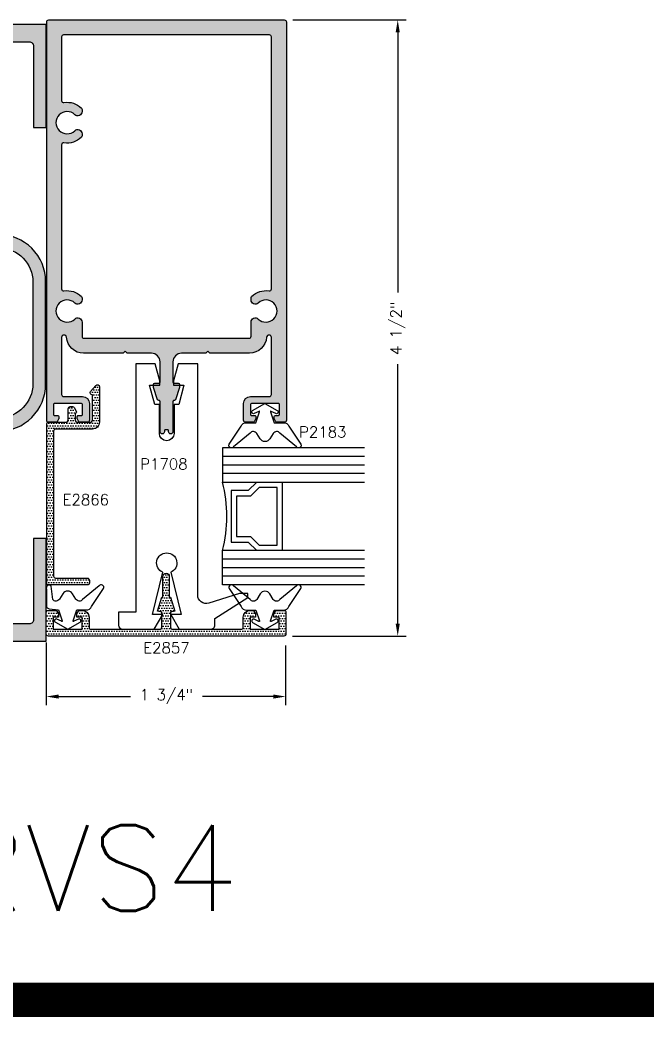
# Model space of a CAD drawing. Extents: x 0 to 139, y 0 to 39.
# Drawn here: x 63.36 to 67.94, y 26.83 to 34.11 of the extents above; entities that cross this region are included whole.
import ezdxf

# ---------------------------------------------------------------- set-up
doc = ezdxf.new("R2010")
doc.units = 0
doc.header["$MEASUREMENT"] = 0
doc.layers.get('DEFPOINTS').update_dxf_attribs({"linetype": 'CONTINUOUS'})
for name, color, linetype in [('R-ANNO-DIMS', 3, 'CONTINUOUS'), ('R-ANNO-TEXT', 6, 'CONTINUOUS'), ('R-DET1', 4, 'CONTINUOUS'), ('R-DET2', 2, 'CONTINUOUS'), ('R-DET3', 5, 'CONTINUOUS'), ('R-OTLN', 1, 'CONTINUOUS'), ('R-PAT1', 5, 'CONTINUOUS'), ('TITLE', 7, 'CONTINUOUS')]:
    doc.layers.add(name, color=color, linetype=linetype)
doc.styles.get("Standard").update_dxf_attribs({"font": 'simplex'})
doc.dimstyles.new('1X', dxfattribs={"dimtxt": 0.08, "dimasz": 0.09, "dimexe": 0.0625, "dimexo": 0.0625, "dimgap": 0.0625, "dimtad": 0, "dimdec": 5, "dimzin": 4, "dimtxsty": 'STANDARD', "dimcen": 0, "dimazin": 3, "dimtfac": 1, "dimtdec": 5, "dimtofl": 0, "dimtmove": 0, "dimatfit": 3, "dimtolj": 1, "dimtzin": 0})
pattern_1 = [(0, (58.35008474568318, 26.79976420346023), (0.009375, 0.01875), [0, -0.01875])]

# ---------------------------------------------------------------- blocks, each defined once
blk = doc.blocks.new('*D16')
at = {"layer": 'DEFPOINTS', "color": 0}
for p in [(63.55343602211575, 29.6287132215632), (65.30052692172936, 29.60744168874471), (65.30052692172936, 29.17276835683657)]:
    blk.add_point(p, dxfattribs=at)
at = {"layer": 'R-ANNO-DIMS', "color": 0}
for p, q in [((63.55343602211575, 29.5662132215632), (63.55343602211575, 29.11026835683657)), ((65.30052692172936, 29.54494168874471), (65.30052692172936, 29.11026835683657)), ((63.64343602211575, 29.17276835683657), (64.16800055821801, 29.17276835683657)), ((65.21052692172935, 29.17276835683657), (64.69300055821802, 29.17276835683657))]:
    blk.add_line(p, q, dxfattribs=at)
for points in [[(63.64343602211575, 29.18776835683657), (63.64343602211575, 29.15776835683657), (63.55343602211575, 29.17276835683657)], [(65.21052692172935, 29.18776835683657), (65.21052692172935, 29.15776835683657), (65.30052692172936, 29.17276835683657)]]:
    blk.add_solid(points, dxfattribs=at)
at = {"layer": 'R-ANNO-DIMS', "color": 0, "insert": (64.43050055821801, 29.17276835683657), "char_height": 0.08, "attachment_point": 5}
blk.add_mtext('\\A1;1 3/4"', dxfattribs=at)
blk = doc.blocks.new('*D15')
at = {"layer": 'DEFPOINTS', "color": 0}
for p in [(65.29128191630903, 34.11194483156805), (65.28843602211573, 29.6137132215635), (66.11933458303135, 29.6137132215635)]:
    blk.add_point(p, dxfattribs=at)
at = {"layer": 'R-ANNO-DIMS', "color": 0}
for p, q in [((65.35378191630903, 34.11194483156805), (66.18183458303136, 34.11194483156805)), ((66.11933458303136, 34.02194483156805), (66.11933458303136, 32.12316640901145)), ((66.11933458303135, 29.7037132215635), (66.11933458303135, 31.59816640901145)), ((65.35093602211573, 29.6137132215635), (66.18183458303135, 29.6137132215635))]:
    blk.add_line(p, q, dxfattribs=at)
for points in [[(66.10433458303136, 34.02194483156805), (66.13433458303136, 34.02194483156805), (66.11933458303136, 34.11194483156805)], [(66.10433458303135, 29.7037132215635), (66.13433458303135, 29.7037132215635), (66.11933458303135, 29.6137132215635)]]:
    blk.add_solid(points, dxfattribs=at)
at = {"layer": 'R-ANNO-DIMS', "color": 0, "insert": (66.11933458303135, 31.86066640901146), "char_height": 0.08, "attachment_point": 5, "rotation": 90}
blk.add_mtext('\\A1;4 1/2"', dxfattribs=at)

msp = doc.modelspace()

# ---------------------------------------------------------------- hatches: boundary and pattern name
at = {"layer": 'R-PAT1'}
h = msp.add_hatch(dxfattribs=at)
h.set_pattern_fill('DOTS', color=256, scale=0.3, style=0)
h.set_pattern_definition(pattern_1)
edge = h.paths.add_edge_path()
edge.add_arc((63.05653718490643, 32.29547692438658), 0.0308990028123432, -90.18758570756461, 0.18758570756460813, ccw=False)
edge.add_line((63.05643602211573, 32.26457808717727), (62.96243602211572, 32.26457808717727))
edge.add_line((62.96243602211574, 32.26457808717727), (62.96243602211574, 32.28107808717727))
edge.add_arc((62.91593602211573, 32.28107808717726), 0.04649999999999999, 1.094384406525081e-12, 179.9999999999989)
edge.add_line((62.86943602211574, 32.28107808717728), (62.86943602211574, 32.26457808717728))
edge.add_arc((62.96264461586574, 32.26478668092727), 0.09320882715819129, 180.1282233866516, 269.8717766133479)
edge.add_line((62.96243602211574, 32.17157808717727), (63.05543602211574, 32.17157808717727))
edge.add_arc((63.0554757904555, 32.29653831883751), 0.1249602379883277, 269.981765735228, 360.018234264772)
edge.add_line((63.18043602211574, 32.29657808717727), (63.18043602211574, 32.41769802898327))
edge.add_arc((63.21143602211573, 32.41769802898327), 0.03100000000000147, 88.4503097657223, 180.0000000000016, ccw=False)
edge.add_arc((63.20551555879528, 32.19885762385681), 0.2499204759766552, -0.018234264771592734, 88.45030976572087, ccw=False)
edge.add_line((63.45543602211573, 32.19877808717727), (63.45543602211573, 31.82757808717727))
edge.add_line((63.45543602211573, 31.82757808717727), (63.45543602211573, 31.45637808717727))
edge.add_arc((63.20551555879528, 31.45629855049773), 0.2499204759766545, -88.45030976572122, 0.01823426477119483, ccw=False)
edge.add_arc((63.21143602211573, 31.23745814537128), 0.03100000000000048, 180.0000000000016, 271.54969023427947, ccw=False)
edge.add_line((63.18043602211574, 31.23745814537126), (63.18043602211574, 31.35857808717726))
edge.add_arc((63.0554757904555, 31.35861785551704), 0.1249602379883277, 359.9817657352279, 450.0182342647721)
edge.add_line((63.05543602211574, 31.48357808717728), (62.96243602211574, 31.48357808717728))
edge.add_arc((62.96247329484301, 31.39054081444999), 0.09303728019340111, 90.02295391714429, 179.9770460828557)
edge.add_line((62.86943602211574, 31.39057808717727), (62.86943602211574, 31.37407808717727))
edge.add_arc((62.91593602211573, 31.37407808717727), 0.04649999999999999, 179.9999999999989, 360.0000000000011)
edge.add_line((62.96243602211574, 31.37407808717727), (62.96243602211574, 31.39057808717727))
edge.add_line((62.96243602211574, 31.39057808717727), (63.05643602211575, 31.39057808717727))
edge.add_arc((63.05653718490643, 31.35967924996797), 0.03089900281234232, -0.18758570756961035, 90.18758570756461, ccw=False)
edge.add_line((63.08743602211574, 31.35957808717727), (63.08743602211574, 31.23357808717727))
edge.add_arc((63.05653718490643, 31.23347692438657), 0.03089900281234232, -90.1875857075662, 0.18758570756961035, ccw=False)
edge.add_line((63.05643602211573, 31.20257808717727), (62.80343602211573, 31.20257808717727))
edge.add_line((62.80343602211575, 31.20257808717727), (62.80343602211575, 29.57757808717727))
edge.add_line((62.80343602211575, 29.57757808717727), (63.55343602211575, 29.57757808717727))
edge.add_line((63.55343602211575, 29.57757808717727), (63.55343602211575, 30.32757808717727))
edge.add_line((63.55343602211575, 30.32757808717727), (63.46043602211574, 30.32757808717727))
edge.add_line((63.46043602211574, 30.32757808717727), (63.46043602211574, 29.73357808717727))
edge.add_arc((63.42953718490644, 29.73347692438658), 0.0308990028123441, -90.18758570756961, 0.18758570756619974, ccw=False)
edge.add_line((63.42943602211574, 29.70257808717727), (62.95943602211574, 29.70257808717727))
edge.add_arc((62.95950555336574, 29.73364761842727), 0.03106960905272954, 180.1282233866494, 269.8717766133474, ccw=False)
edge.add_line((62.92843602211575, 29.73357808717728), (62.92843602211575, 31.07857808717728))
edge.add_arc((62.95950555336573, 31.07850855592727), 0.03106960905272865, 90.12822338665097, 179.8717766133506, ccw=False)
edge.add_line((62.95943602211574, 31.10957808717727), (63.20443602211574, 31.10957808717727))
edge.add_arc((63.20445402211574, 31.45356008717727), 0.3439820004709553, 269.9970018081464, 360.0029981918539)
edge.add_line((63.54843602211574, 31.45357808717728), (63.54843602211574, 31.82757808717728))
edge.add_line((63.54843602211574, 31.82757808717727), (63.54843602211574, 32.20157808717727))
edge.add_arc((63.20462459154071, 32.20176665660223), 0.3438114822871404, 359.9685751253408, 450.0314248746592)
edge.add_line((63.20443602211574, 32.54557808717728), (62.95943602211574, 32.54557808717728))
edge.add_arc((62.95950555336574, 32.57664761842727), 0.03106960905272954, 180.1282233866526, 269.8717766133474, ccw=False)
edge.add_line((62.92843602211575, 32.57657808717727), (62.92843602211575, 33.92157808717727))
edge.add_arc((62.95950555336573, 33.92150855592728), 0.03106960905272687, 90.12822338664768, 179.8717766133506, ccw=False)
edge.add_line((62.95943602211574, 33.95257808717727), (63.42943602211574, 33.95257808717727))
edge.add_arc((63.42953718490644, 33.92167924996797), 0.0308990028123441, -0.18758570756290283, 90.18758570756961, ccw=False)
edge.add_line((63.46043602211574, 33.92157808717727), (63.46043602211574, 33.32757808717727))
edge.add_line((63.46043602211574, 33.32757808717727), (63.55343602211575, 33.32757808717727))
edge.add_line((63.55343602211575, 33.32757808717727), (63.55343602211575, 34.07757808717727))
edge.add_line((63.55343602211575, 34.07757808717727), (62.80343602211575, 34.07757808717727))
edge.add_line((62.80343602211575, 34.07757808717727), (62.80343602211575, 32.45257808717727))
edge.add_line((62.80343602211575, 32.45257808717727), (63.05643602211575, 32.45257808717727))
edge.add_arc((63.05653718490643, 32.42167924996797), 0.03089900281234232, -0.18758570756631343, 90.18758570756631, ccw=False)
edge.add_line((63.08743602211574, 32.42157808717727), (63.08743602211574, 32.29557808717726))
h = msp.add_hatch(dxfattribs=at)
h.set_pattern_fill('DOTS', color=256, scale=0.3, style=0)
h.set_pattern_definition(pattern_1)
edge = h.paths.add_edge_path()
edge.add_line((64.52518242966484, 31.45144483156805), (64.52518242966484, 31.42844483156805))
edge.add_line((64.52518242966484, 31.42844483156806), (64.49599442522685, 31.33993926972385))
edge.add_arc((64.48839691511861, 31.34244483156806), 0.007999999999998297, 269.99999999998727, 341.74810416291007, ccw=False)
edge.add_line((64.4883969151186, 31.33444483156805), (64.48618242966482, 31.33444483156805))
edge.add_arc((64.48618242966484, 31.32644483156805), 0.008000000000001783, 90.00000000000635, 180.0000000000064)
edge.add_line((64.47818242966484, 31.32644483156805), (64.47818242966484, 31.10594483156805))
edge.add_arc((64.46213545996787, 31.10599180126502), 0.01604703843729322, 270.1677050413139, 359.8322949586861, ccw=False)
edge.add_arc((64.4622293993618, 31.10599180126502), 0.01604703843729055, 180.1677050413044, 269.8322949586797, ccw=False)
edge.add_line((64.44618242966483, 31.10594483156805), (64.44618242966483, 31.11294483156806))
edge.add_arc((64.43818242966483, 31.11294483156806), 0.008000000000000007, 6.361109362927028e-12, 90.00000000000635)
edge.add_line((64.43818242966483, 31.12094483156805), (64.42418242966484, 31.12094483156805))
edge.add_arc((64.42418242966484, 31.11294483156806), 0.008000000000000007, 89.99999999999363, 179.9999999999936)
edge.add_line((64.41618242966483, 31.11294483156806), (64.41618242966483, 31.10594483156805))
edge.add_arc((64.40013545996787, 31.10599180126502), 0.01604703843729143, 270.1677050413203, 359.8322949586924, ccw=False)
edge.add_arc((64.4002293993618, 31.10599180126502), 0.0160470384372941, 180.1677050413171, 269.8322949586861, ccw=False)
edge.add_line((64.38418242966483, 31.10594483156805), (64.38418242966483, 31.32644483156805))
edge.add_arc((64.37618242966484, 31.32644483156805), 0.008000000000000007, 6.361109362927028e-12, 90.00000000000635)
edge.add_line((64.37618242966484, 31.33444483156805), (64.37396794421106, 31.33444483156805))
edge.add_arc((64.37396794421106, 31.34244483156806), 0.007999999999999119, 198.251895837094, 270.0000000000191, ccw=False)
edge.add_line((64.36637043410282, 31.33993926972384), (64.33718242966484, 31.42844483156805))
edge.add_line((64.33718242966484, 31.42844483156806), (64.33718242966484, 31.45144483156805))
edge.add_arc((64.34518242966483, 31.45144483156805), 0.008000000000001783, 90.00000000000642, 180.0000000000064, ccw=False)
edge.add_line((64.34518242966483, 31.45944483156805), (64.37618242966484, 31.45944483156805))
edge.add_arc((64.37618242966484, 31.46744483156806), 0.007999999999999119, 270, 360)
edge.add_line((64.38418242966483, 31.46744483156806), (64.38418242966483, 31.61594483156806))
edge.add_arc((64.32118242966483, 31.61594483156806), 0.06300000000000061, 359.9999999999984, 449.9999999999984)
edge.add_line((64.32118242966483, 31.67894483156806), (64.14418242966484, 31.67894483156806))
edge.add_line((64.14418242966484, 31.67894483156806), (64.12918242966484, 31.69394483156806))
edge.add_line((64.12918242966484, 31.69394483156806), (64.11418242966484, 31.67894483156806))
edge.add_line((64.11418242966484, 31.67894483156806), (63.82538242966483, 31.67894483156806))
edge.add_arc((63.8246787260092, 31.80297398874049), 0.1240311534564631, 183.5264899474689, 270.325075311219, ccw=False)
edge.add_arc((63.68305430512366, 31.79408487349507), 0.01787259127829892, 4.042514479742017, 179.4872011172852)
edge.add_line((63.66518242966484, 31.79424483156805), (63.66518242966484, 31.37794483156806))
edge.add_arc((63.68018242966484, 31.37794483156806), 0.01499999999999968, 179.9999999999966, 269.9999999999966)
edge.add_line((63.68018242966484, 31.36294483156806), (63.81813805899789, 31.36294483156806))
edge.add_arc((63.81813805899787, 31.31294483156805), 0.04999999999999893, 1.9895196601282805e-12, 90.00000000000199, ccw=False)
edge.add_line((63.86813805899787, 31.31294483156806), (63.86813805899787, 31.18997652577865))
edge.add_arc((63.8531380589979, 31.18997652577859), 0.01499999999997748, -90.00000000008822, 1.9679191609611735e-10, ccw=False)
edge.add_line((63.85313805899787, 31.17497652577862), (63.79869092442303, 31.17497709052133))
edge.add_arc((63.79869100740153, 31.18297709052089), 0.008000000000000469, 209.9987259852608, 269.9994057102281, ccw=False)
edge.add_line((63.79176271522996, 31.17897724457569), (63.78070876682631, 31.19812422804434))
edge.add_arc((63.78763705899787, 31.20212407398955), 0.00800000000000107, 180.0000000000127, 209.9987259852947, ccw=False)
edge.add_line((63.77963705899788, 31.20212407398955), (63.77963705899788, 31.21697939407173))
edge.add_arc((63.78763705899787, 31.21697939407173), 0.008000000000000895, 89.99433009742228, 180, ccw=False)
edge.add_line((63.78763785066562, 31.22497939403256), (63.81013726733012, 31.22497716752474))
edge.add_arc((63.81013805899788, 31.23297716748556), 0.007999999999999789, 269.9943300974095, 359.9999999999873)
edge.add_line((63.81813805899787, 31.23297716748556), (63.81813805899787, 31.30497581747643))
edge.add_arc((63.81013805899788, 31.30497581747643), 0.008000000000000895, 0, 89.99948650009551)
edge.add_line((63.81013813069599, 31.31297581747612), (63.61413813069599, 31.31297757407989))
edge.add_arc((63.61413805899788, 31.30497757408021), 0.008000000000000665, 89.99948650008915, 180)
edge.add_line((63.60613805899787, 31.30497757408021), (63.60613805899787, 31.23297828577864))
edge.add_arc((63.61413805899788, 31.23297828577864), 0.008000000000001783, 179.9999999999936, 269.9999999999936)
edge.add_line((63.61413805899788, 31.22497828577865), (63.6366363790208, 31.22497828577865))
edge.add_arc((63.63663637902079, 31.21697828577864), 0.007999999999999119, 0.0022920411346945, 90.00000000001268, ccw=False)
edge.add_line((63.64463637901439, 31.21697860580795), (63.64463697325814, 31.20212387265089))
edge.add_arc((63.63663697326454, 31.20212355262159), 0.007999999999996526, -29.99374315930038, 0.002292041122018418, ccw=False)
edge.add_line((63.64356561326339, 31.19812430922235), (63.63251376907944, 31.17897712511034))
edge.add_arc((63.62558512908059, 31.18297636850957), 0.008000000000000233, 270.0332126246535, 330.0062568407013, ccw=False)
edge.add_line((63.62558976643756, 31.17497636985364), (63.57119112470915, 31.17494483660832))
edge.add_arc((63.57118242966483, 31.18994483408818), 0.01499999999999919, 180, 270.033212624651, ccw=False)
edge.add_line((63.55618242966483, 31.18994483408818), (63.55618242966483, 34.09694483156805))
edge.add_arc((63.57118242966483, 34.09694483156805), 0.0149999999999979, 89.99999999999659, 179.9999999999966, ccw=False)
edge.add_line((63.57118242966483, 34.11194483156805), (65.29128191630902, 34.11194483156805))
edge.add_arc((65.29128191630903, 34.09694483156805), 0.01500000000000057, -0.00196084118528006, 90, ccw=False)
edge.add_line((65.30628191630025, 34.09694431822103), (65.30618242966484, 31.18994483156806))
edge.add_arc((65.29115984901968, 31.18996741221321), 0.01502259761578735, 270.08612200010714, 359.91387799988945, ccw=False)
edge.add_line((65.29118242966483, 31.17494483156806), (65.2367750928921, 31.17497636985364))
edge.add_arc((65.23677973024907, 31.18297636850957), 0.008000000000000519, 209.9937431592987, 269.9667873753465, ccw=False)
edge.add_line((65.22985109025022, 31.17897712511032), (65.21879924606627, 31.19812430922234))
edge.add_arc((65.22572788606512, 31.20212355262159), 0.007999999999996267, 179.997707958878, 209.9937431593004, ccw=False)
edge.add_line((65.21772788607153, 31.2021238726509), (65.21772848031529, 31.21697860580797))
edge.add_arc((65.22572848030887, 31.21697828577864), 0.008000000000000078, 89.99999999998732, 179.9977079588653, ccw=False)
edge.add_line((65.22572848030889, 31.22497828577865), (65.2482268003318, 31.22497828577865))
edge.add_arc((65.24822680033179, 31.23297828577864), 0.008000000000001783, 270.0000000000064, 360.0000000000064)
edge.add_line((65.25622680033179, 31.23297828577864), (65.25622680033179, 31.30497757408021))
edge.add_arc((65.24822680033179, 31.30497757408021), 0.008000000000000007, 0, 90.00051349991085)
edge.add_line((65.24822672863368, 31.31297757407989), (65.05222672863368, 31.31297581747612))
edge.add_arc((65.0522268003318, 31.30497581747643), 0.008000000000000665, 90.00051349990451, 180)
edge.add_line((65.0442268003318, 31.30497581747643), (65.0442268003318, 31.23297716748556))
edge.add_arc((65.0522268003318, 31.23297716748556), 0.007999999999999119, 180.0000000000127, 270.0056699025904)
edge.add_line((65.05222759199954, 31.22497716752474), (65.07472700866406, 31.22497939403256))
edge.add_arc((65.07472780033179, 31.21697939407173), 0.008000000000001565, 0, 90.00566990257772, ccw=False)
edge.add_line((65.0827278003318, 31.21697939407173), (65.0827278003318, 31.20212407398955))
edge.add_arc((65.07472780033179, 31.20212407398955), 0.008000000000000895, 330.0012740147053, 359.99999999998727, ccw=False)
edge.add_line((65.08165609250337, 31.19812422804435), (65.07060214409971, 31.1789772445757))
edge.add_arc((65.06367385192813, 31.18297709052089), 0.008000000000000389, 270.0005942897719, 330.0012740147392, ccw=False)
edge.add_line((65.06367393490663, 31.17497709052132), (65.00922680033179, 31.17497652577861))
edge.add_arc((65.00922680033177, 31.18997652577859), 0.01499999999997748, 179.9999999998032, 270.0000000000882, ccw=False)
edge.add_line((64.99422680033179, 31.18997652577865), (64.99422680033179, 31.31294483156806))
edge.add_arc((65.0442268003318, 31.31294483156806), 0.04999999999999805, 89.99999999999898, 179.999999999999, ccw=False)
edge.add_line((65.0442268003318, 31.36294483156806), (65.18218242966483, 31.36294483156806))
edge.add_arc((65.18215984901967, 31.37796741221321), 0.01502259761578557, 270.0861220001004, 359.9138779998861)
edge.add_line((65.19718242966484, 31.37794483156806), (65.19718242966484, 31.79424483156807))
edge.add_arc((65.17951663758562, 31.79428804938983), 0.01766584494344704, 359.859831145032, 536.5704822063383)
edge.add_arc((65.03757033187831, 31.80352564200885), 0.1245809909880115, 270.0975454905772, 356.2348715594682, ccw=False)
edge.add_line((65.03778242966483, 31.67894483156806), (64.74818242966482, 31.67894483156806))
edge.add_line((64.74818242966484, 31.67894483156806), (64.73318242966484, 31.69394483156806))
edge.add_line((64.73318242966484, 31.69394483156806), (64.71818242966484, 31.67894483156806))
edge.add_line((64.71818242966484, 31.67894483156806), (64.54118242966483, 31.67894483156806))
edge.add_arc((64.54118242966483, 31.61594483156806), 0.0630000000000015, 90.00000000000242, 180.0000000000008)
edge.add_line((64.47818242966484, 31.61594483156806), (64.47818242966484, 31.46744483156806))
edge.add_arc((64.48618242966484, 31.46744483156806), 0.008000000000000007, 180.0000000000064, 270.0000000000064)
edge.add_line((64.48618242966484, 31.45944483156805), (64.51718242966483, 31.45944483156805))
edge.add_arc((64.51718242966483, 31.45144483156805), 0.008000000000000007, 6.423306331271306e-12, 90.00000000000642, ccw=False)
edge = h.paths.add_edge_path(flags=16)
edge.add_arc((63.78292436534095, 33.2809905381132), 0.03125811147615818, 0.09951936425221675, 133.817391720064, ccw=False)
edge.add_line((63.81418242966484, 33.28104483156805), (63.81418242966484, 33.26644483156805))
edge.add_arc((63.79951206602847, 33.26622283156806), 0.0146720432531765, -45.57336040576678, 0.8669650317813762, ccw=False)
edge.add_arc((63.70534621698073, 33.36188104802382), 0.1489020448595113, 261.16733669209697, 314.5374469222042, ccw=False)
edge.add_arc((63.6803531484809, 33.19972379562725), 0.0151712016364948, 81.9318886880928, 179.5428890663219)
edge.add_line((63.66518242966484, 33.19984483156806), (63.66518242966484, 32.14904483156806))
edge.add_arc((63.68020946283541, 32.1490990662877), 0.01502713104069455, 180.2067877944763, 278.6998096943174)
edge.add_arc((63.70509849433957, 31.9865994552443), 0.1493674781575736, 45.504901291797296, 98.70877688818308, ccw=False)
edge.add_arc((63.79951206602847, 32.08266683156805), 0.01467204325318119, -0.8669650317742139, 45.573360405759274, ccw=False)
edge.add_line((63.81418242966484, 32.08244483156805), (63.81418242966484, 32.06794483156806))
edge.add_arc((63.78292436534095, 32.06799912502289), 0.03125811147615821, 226.182608279936, 359.90048063574784, ccw=False)
edge.add_arc((63.7051919482644, 31.98699483156805), 0.08100953402984575, 46.18011848527065, 313.8198815147289)
edge.add_arc((63.78292436534095, 31.90599053811322), 0.03125811147615751, 0.09951936425539998, 133.8173917200674, ccw=False)
edge.add_line((63.81418242966484, 31.90604483156805), (63.81418242966484, 31.80294483156806))
edge.add_arc((63.82920501030999, 31.80296741221322), 0.01502259761578912, 180.0861220001173, 269.9138779998861)
edge.add_line((63.82918242966484, 31.78794483156805), (64.43118242966484, 31.78794483156805))
edge.add_line((64.43118242966484, 31.78794483156805), (65.03318242966485, 31.78794483156805))
edge.add_arc((65.03315984901967, 31.80296741221322), 0.01502259761578912, 270.0861220001139, 359.9138779998861)
edge.add_line((65.04818242966483, 31.80294483156806), (65.04818242966483, 31.90604483156805))
edge.add_arc((65.07944049398873, 31.90599053811322), 0.03125811147615554, 46.182608279933675, 179.9004806357462, ccw=False)
edge.add_arc((65.15717291106527, 31.98699483156805), 0.081009534029847, 226.1801184852706, 493.8198815147298)
edge.add_arc((65.07944049398873, 32.06799912502289), 0.03125811147615631, 180.0995193642505, 313.8173917200628, ccw=False)
edge.add_line((65.04818242966483, 32.06794483156806), (65.04818242966483, 32.08244483156805))
edge.add_arc((65.06349675847328, 32.08230048767665), 0.01531500904381509, 134.9205982519003, 179.4599795403749, ccw=False)
edge.add_arc((65.15732832100996, 31.98666229193061), 0.1492959939953272, 81.31107472020119, 134.5015851692204, ccw=False)
edge.add_arc((65.18227571920416, 32.14895841879573), 0.01490696092184581, 260.761268087223, 360.3321344239968)
edge.add_line((65.19718242966484, 32.14904483156805), (65.19718242966484, 33.98794483156804))
edge.add_arc((65.18218242966483, 33.98794483156806), 0.01500000000000057, 0, 90)
edge.add_line((65.18218242966483, 34.00294483156806), (63.68018242966484, 34.00294483156806))
edge.add_arc((63.68018242966484, 33.98794483156806), 0.01499999999999968, 90.00000000000337, 180.0000000000034)
edge.add_line((63.66518242966484, 33.98794483156806), (63.66518242966484, 33.52404483156806))
edge.add_arc((63.68020946283541, 33.5240990662877), 0.01502713104069455, 180.2067877944763, 278.6998096943174)
edge.add_arc((63.70509849433957, 33.3615994552443), 0.1493674781575777, 45.50490129179798, 98.70877688818217, ccw=False)
edge.add_arc((63.79951206602847, 33.45766683156805), 0.01467204325318119, -0.8669650317742139, 45.573360405759274, ccw=False)
edge.add_line((63.81418242966484, 33.45744483156805), (63.81418242966484, 33.44294483156806))
edge.add_arc((63.78292436534095, 33.44299912502289), 0.0312581114761591, 226.1826082799348, 359.90048063574784, ccw=False)
edge.add_arc((63.7051919482644, 33.36199483156805), 0.08100953402984702, 46.18011848527152, 313.8198815147302)
h = msp.add_hatch(dxfattribs=at)
h.set_pattern_fill('DOTS', color=256, scale=0.3, style=0)
h.set_pattern_definition(pattern_1)
edge = h.paths.add_edge_path()
edge.add_line((63.571317147028, 31.17493613652229), (63.69376497909724, 31.17493613652233))
edge.add_arc((63.69376497909723, 31.19493613652233), 0.01999999999999957, 270.0000000000203, 359.9999999999898)
edge.add_line((63.71376497909723, 31.19493613652233), (63.71376497909723, 31.27493213652234))
edge.add_arc((63.72876497909724, 31.27493213652234), 0.01500000000000057, 90, 180, ccw=False)
edge.add_line((63.72876497909724, 31.28993213652234), (63.74356257124776, 31.28993213652234))
edge.add_arc((63.74356257124777, 31.27493213652235), 0.01499999999998991, 30.002278065415908, 90.00000000002711, ccw=False)
edge.add_line((63.7565526540962, 31.28243265301062), (63.7724304014384, 31.25493030941108))
edge.add_arc((63.76376827909723, 31.24993308652235), 0.01000023000000337, -90, 29.980868229734824, ccw=False)
edge.add_line((63.76376827909723, 31.23993285652234), (63.76376827909723, 31.19493422917334))
edge.add_arc((63.78376827909723, 31.19493422917334), 0.01999999999999602, 180, 270)
edge.add_line((63.78376827909723, 31.17493422917335), (63.87116647909723, 31.17493422917335))
edge.add_arc((63.87116647909723, 31.19493422917335), 0.02000000000000313, 269.9999999999797, 359.9999999999797)
edge.add_line((63.89116647909724, 31.19493422917334), (63.89116647909724, 31.37495733652234))
edge.add_line((63.89116647909724, 31.37495733652234), (63.88877204152243, 31.37495733652234))
edge.add_arc((63.88877204152243, 31.38995733652234), 0.01500000000000057, 140.0003800939896, 270, ccw=False)
edge.add_line((63.87728131091315, 31.39959907443959), (63.91467504848447, 31.4441637959238))
edge.add_arc((63.92616577909374, 31.43452205800655), 0.01499999999999252, 0.00041936850078627685, 140.0003800939825, ccw=False)
edge.add_line((63.94116577909334, 31.43452216779697), (63.94116767908899, 31.1749372624904))
edge.add_arc((63.89116767909033, 31.17493689652235), 0.05000000000000066, -90, 0.00041936850078627685, ccw=False)
edge.add_line((63.89116767909033, 31.12493689652234), (63.62116645909616, 31.12493689652234))
edge.add_arc((63.62116645909615, 31.10993689652234), 0.01500000000000412, 89.99999999997286, 179.9998965157359)
edge.add_line((63.60616645909617, 31.10993692361446), (63.60616454909729, 30.05243416361445))
edge.add_arc((63.62116454909726, 30.05243413652234), 0.01499999999999661, 179.9998965157494, 270)
edge.add_line((63.62116454909726, 30.03743413652234), (63.85316937909722, 30.03743413652234))
edge.add_arc((63.85316937909724, 30.02243413652234), 0.01500000000000057, 5.4285465012071654e-11, 90.00000000005417, ccw=False)
edge.add_line((63.86816937909724, 30.02243413652235), (63.86816937909724, 30.00243413652234))
edge.add_arc((63.85316937909724, 30.00243413652234), 0.01500000000000057, -90, 0, ccw=False)
edge.add_line((63.85316937909724, 29.98743413652234), (63.57118629379431, 29.98743413652234))
edge.add_arc((63.57118629379431, 30.00243413652234), 0.01500000000000057, 180.000188825518, 270, ccw=False)
edge.add_line((63.5561862937944, 30.00243408708793), (63.55618247954322, 31.15980141915014))
edge.add_arc((63.57118186909721, 31.15993674652232), 0.01500000001632855, 89.48326936275743, 180.5169194971231, ccw=False)
h = msp.add_hatch(dxfattribs=at)
h.set_pattern_fill('DOTS', color=256, scale=0.3, style=0)
h.set_pattern_definition(pattern_1)
edge = h.paths.add_edge_path()
edge.add_line((63.86543602211574, 29.75171322156351), (63.86543602211574, 29.6787132215635))
edge.add_arc((63.88045860276091, 29.67873580220866), 0.01502259761579357, 180.0861220001173, 269.9138779998692)
edge.add_line((63.88043602211575, 29.6637132215635), (64.38143602211574, 29.6637132215635))
edge.add_arc((64.38141344147057, 29.67873580220866), 0.01502259761579002, 270.0861220001308, 359.9138779998827)
edge.add_line((64.39643602211574, 29.6787132215635), (64.39643602211574, 29.7887132215635))
edge.add_line((64.39643602211574, 29.7887132215635), (64.36543602211574, 29.7970132215635))
edge.add_line((64.36543602211574, 29.7970132215635), (64.39643602211574, 29.89771322156349))
edge.add_line((64.39643602211574, 29.89771322156349), (64.40543602211574, 29.89771322156349))
edge.add_line((64.40543602211574, 29.89771322156349), (64.40543602211574, 30.0507132215635))
edge.add_arc((64.42831206378241, 30.05083717989682), 0.02287637751052292, 89.68953458264127, 180.3104654173408, ccw=False)
edge.add_arc((64.42855998044908, 30.05083717989683), 0.02287637751050874, -0.31046541735878463, 90.31046541735878, ccw=False)
edge.add_line((64.45143602211574, 30.0507132215635), (64.45143602211574, 29.89771322156349))
edge.add_line((64.45143602211574, 29.89771322156349), (64.46043602211574, 29.89771322156349))
edge.add_line((64.46043602211574, 29.89771322156349), (64.49143602211574, 29.7970132215635))
edge.add_line((64.49143602211574, 29.7970132215635), (64.46043602211574, 29.7887132215635))
edge.add_line((64.46043602211574, 29.7887132215635), (64.46043602211574, 29.6787132215635))
edge.add_arc((64.4754586027609, 29.67873580220866), 0.01502259761577935, 180.0861220001174, 269.9138779999233)
edge.add_line((64.47543602211574, 29.6637132215635), (64.97643602211575, 29.6637132215635))
edge.add_arc((64.97641344147058, 29.67873580220865), 0.01502259761578291, 270.0861220001309, 359.9138779999097)
edge.add_line((64.99143602211574, 29.6787132215635), (64.99143602211574, 29.75171322156351))
edge.add_arc((65.04145413805777, 29.75169510562147), 0.05001811922272267, 90.02075182071712, 179.9792481792748, ccw=False)
edge.add_line((65.04143602211575, 29.8017132215635), (65.06553602211574, 29.8017132215635))
edge.add_line((65.06553602211574, 29.8017132215635), (65.07993602211575, 29.7767132215635))
edge.add_line((65.07993602211575, 29.7767132215635), (65.07993602211575, 29.75171322156351))
edge.add_line((65.07993602211575, 29.75171322156351), (65.04143602211575, 29.75171322156351))
edge.add_line((65.04143602211575, 29.75171322156351), (65.04143602211575, 29.6637132215635))
edge.add_line((65.04143602211575, 29.6637132215635), (65.25343602211574, 29.6637132215635))
edge.add_line((65.25343602211574, 29.6637132215635), (65.25343602211574, 29.75171322156351))
edge.add_line((65.25343602211574, 29.75171322156351), (65.21493602211574, 29.75171322156351))
edge.add_line((65.21493602211574, 29.75171322156351), (65.21493602211574, 29.7767132215635))
edge.add_line((65.21493602211574, 29.7767132215635), (65.22933602211575, 29.8017132215635))
edge.add_line((65.22933602211575, 29.8017132215635), (65.28843602211573, 29.8017132215635))
edge.add_arc((65.28841344147058, 29.78669064091833), 0.0150225976157971, 0.08612200014442806, 89.91387799992339, ccw=False)
edge.add_line((65.30343602211575, 29.7867132215635), (65.30343602211575, 29.6287132215635))
edge.add_arc((65.28841344147058, 29.62873580220867), 0.01502259761579358, 270.0861220000766, 359.9138779998556, ccw=False)
edge.add_line((65.28843602211573, 29.6137132215635), (63.56843602211573, 29.6137132215635))
edge.add_arc((63.56845860276091, 29.62873580220866), 0.01502259761578292, 180.0861220000902, 269.91387799984204, ccw=False)
edge.add_line((63.55343602211575, 29.6287132215635), (63.55343602211575, 29.7867132215635))
edge.add_arc((63.56845860276091, 29.78669064091835), 0.01502259761578645, 90.08612200015801, 179.9138779999098, ccw=False)
edge.add_line((63.56843602211573, 29.8017132215635), (63.62753602211573, 29.8017132215635))
edge.add_line((63.62753602211573, 29.8017132215635), (63.64193602211574, 29.7767132215635))
edge.add_line((63.64193602211574, 29.7767132215635), (63.64193602211574, 29.75171322156351))
edge.add_line((63.64193602211574, 29.75171322156351), (63.60343602211574, 29.75171322156351))
edge.add_line((63.60343602211574, 29.75171322156351), (63.60343602211574, 29.6637132215635))
edge.add_line((63.60343602211574, 29.6637132215635), (63.81543602211575, 29.6637132215635))
edge.add_line((63.81543602211575, 29.6637132215635), (63.81543602211575, 29.75171322156351))
edge.add_line((63.81543602211575, 29.75171322156351), (63.77693602211575, 29.75171322156351))
edge.add_line((63.77693602211575, 29.75171322156351), (63.77693602211575, 29.7767132215635))
edge.add_line((63.77693602211575, 29.7767132215635), (63.79133602211574, 29.8017132215635))
edge.add_line((63.79133602211574, 29.8017132215635), (63.81543602211575, 29.8017132215635))
edge.add_arc((63.81541790617372, 29.75169510562148), 0.050018119222712, 0.020751820721216063, 89.97924817928288, ccw=False)

# ---------------------------------------------------------------- linework, layer by layer
at = {"layer": 'R-DET1'}
for points in [[(62.95943602211574, 33.95257808717727), (63.42943602211574, 33.95257808717727, -0.4161327233037102), (63.46043602211574, 33.92157808717727), (63.46043602211574, 33.32757808717727), (63.55343602211575, 33.32757808717727), (63.55343602211575, 34.07757808717727), (62.80343602211575, 34.07757808717727)], [(63.20443602211574, 31.10957808717727, 0.4142442159251516), (63.54843602211574, 31.45357808717728), (63.54843602211574, 31.82757808717727), (63.54843602211574, 32.20157808717727, 0.4145348837209269), (63.20443602211574, 32.54557808717728)], [(63.21227438299594, 32.44868669063612, -0.4064063276923477), (63.45543602211573, 32.19877808717727), (63.45543602211573, 31.82757808717727), (63.45543602211573, 31.45637808717727, -0.4064063276923466), (63.21227438299594, 31.20646948371842, -0.4221578746914908)], [(62.80343602211575, 29.57757808717727), (63.55343602211575, 29.57757808717727), (63.55343602211575, 30.32757808717727), (63.46043602211574, 30.32757808717727), (63.46043602211574, 29.73357808717728, -0.4161327233037271), (63.42943602211574, 29.70257808717727), (63.42943602211574, 29.70257808717727), (62.95943602211574, 29.70257808717727, -0.4129032258064418)]]:
    msp.add_lwpolyline(points, format="xyb", dxfattribs=at)
for points in [[(63.571317147028, 31.17493613652229), (63.69376497909724, 31.17493613652233, 0.4142135623729818), (63.71376497909723, 31.19493613652233), (63.71376497909723, 31.27493213652234, -0.4142135623730863), (63.72876497909724, 31.28993213652234), (63.74356257124776, 31.28993213652234, -0.2679385388688233), (63.7565526540962, 31.28243265301062), (63.7724304014384, 31.25493030941108, -0.577238970425906), (63.76376827909723, 31.23993285652234), (63.76376827909723, 31.19493422917334, 0.4142135623730929), (63.78376827909723, 31.17493422917335), (63.87116647909723, 31.17493422917335, 0.4142135623730976), (63.89116647909724, 31.19493422917334), (63.89116647909724, 31.37495733652234), (63.88877204152243, 31.37495733652234, -0.6370679292317831), (63.87728131091315, 31.39959907443959), (63.91467504848447, 31.4441637959238, -0.7002072828224852), (63.94116577909334, 31.43452216779697), (63.94116767908899, 31.1749372624904, -0.4142157061659416), (63.89116767909033, 31.12493689652234), (63.62116645909616, 31.12493689652234, 0.4142130333667961), (63.60616645909617, 31.10993692361446), (63.60616454909729, 30.05243416361445, 0.4142140913795886), (63.62116454909726, 30.03743413652234), (63.85316937909722, 30.03743413652234, -0.4142135623730864), (63.86816937909724, 30.02243413652235), (63.86816937909724, 30.00243413652234, -0.414213562373095), (63.85316937909724, 29.98743413652234), (63.57118629379431, 29.98743413652234, -0.4142125971065806), (63.5561862937944, 30.00243408708793), (63.55618247954322, 31.15980141915014, -0.4195074570015181)], [(63.86543602211574, 29.75171322156351), (63.86543602211574, 29.6787132215635, 0.4133333333332873), (63.88043602211575, 29.6637132215635), (64.38143602211574, 29.6637132215635, 0.4133333333333564), (64.39643602211574, 29.6787132215635), (64.39643602211574, 29.7887132215635), (64.36543602211574, 29.7970132215635), (64.39643602211574, 29.89771322156349), (64.40543602211574, 29.89771322156349), (64.40543602211574, 30.0507132215635, -0.4173913043478062), (64.42843602211575, 30.07371322156349, -0.4173913043478117), (64.45143602211574, 30.0507132215635), (64.45143602211574, 29.89771322156349), (64.46043602211574, 29.89771322156349), (64.49143602211574, 29.7970132215635), (64.46043602211574, 29.7887132215635), (64.46043602211574, 29.6787132215635, 0.4133333333333088), (64.47543602211574, 29.6637132215635), (64.97643602211575, 29.6637132215635, 0.4133333333333304), (64.99143602211574, 29.6787132215635), (64.99143602211574, 29.75171322156351, -0.4140014137019763), (65.04143602211575, 29.8017132215635), (65.06553602211574, 29.8017132215635), (65.07993602211575, 29.7767132215635), (65.07993602211575, 29.75171322156351), (65.04143602211575, 29.75171322156351), (65.04143602211575, 29.6637132215635), (65.25343602211574, 29.6637132215635), (65.25343602211574, 29.75171322156351), (65.21493602211574, 29.75171322156351), (65.21493602211574, 29.7767132215635), (65.22933602211575, 29.8017132215635), (65.28843602211573, 29.8017132215635, -0.4133333333333347), (65.30343602211575, 29.7867132215635), (65.30343602211575, 29.6287132215635, -0.4133333333333434), (65.28843602211573, 29.6137132215635), (63.56843602211573, 29.6137132215635, -0.4133333333332873), (63.55343602211575, 29.6287132215635), (63.55343602211575, 29.7867132215635, -0.4133333333333088), (63.56843602211573, 29.8017132215635), (63.62753602211573, 29.8017132215635), (63.64193602211574, 29.7767132215635), (63.64193602211574, 29.75171322156351), (63.60343602211574, 29.75171322156351), (63.60343602211574, 29.6637132215635), (63.81543602211575, 29.6637132215635), (63.81543602211575, 29.75171322156351), (63.77693602211575, 29.75171322156351), (63.77693602211575, 29.7767132215635), (63.79133602211574, 29.8017132215635), (63.81543602211575, 29.8017132215635, -0.4140014137019632), (63.86543602211574, 29.75171322156351)]]:
    msp.add_lwpolyline(points, format="xyb", close=True, dxfattribs=at)
at = {"layer": 'R-DET2'}
for points in [[(65.11473302396057, 31.05376125410206), (65.08944824101879, 31.09366686965088, 0.5243426933461728), (65.04204931719272, 31.0955715774322), (64.92140705178252, 30.99539752348161, -0.8969301051134209), (64.88809746848848, 31.01520760722406), (64.97505442166491, 31.14568461907117, -0.2937431915424134), (65.01599589090696, 31.17200853553361), (65.0822419885566, 31.17200853553361), (65.11071354619962, 31.25131073258203, 0.8013518808126918), (65.10522375577197, 31.25478598971), (65.0722584927813, 31.23897041699742, -0.9670674050987308), (65.06019023984815, 31.26210561589288), (65.15022672863368, 31.312976695778), (65.24026321741921, 31.26210561589288, -0.9670674050987308), (65.22819496448606, 31.23897041699742), (65.19522970149539, 31.25478598971, 0.8013518808126918), (65.18973991106775, 31.25131073258203), (65.21821146871076, 31.17200853553361), (65.28445756636042, 31.17200853553361, -0.2937431915424192), (65.32539903560247, 31.14568461907117), (65.4123559887789, 31.01520760722403, -0.8969301051134209), (65.37904640548486, 30.99539752348159), (65.25840414007466, 31.0955715774322, 0.5243426933461728), (65.21100521624858, 31.09366686965088), (65.1857204333068, 31.05376125410206, -0.5502212829186363)], [(63.67394231744264, 29.92292866323945), (63.64865753450086, 29.88302304769062, -0.5243426933461728), (63.60125861067479, 29.88111833990931), (63.58826193893935, 29.97789455538308, 0.8969301051134209), (63.55495235564531, 29.95808447164063), (63.55513888640887, 29.84758394023729, 0.4759600326274373), (63.57550288166378, 29.81408483578383), (63.64145128203867, 29.8046813818079), (63.66992283968169, 29.72537918475947, -0.8013518808126918), (63.66443304925404, 29.7219039276315), (63.63146778626337, 29.73771950034408, 0.9670674050987308), (63.61939953333022, 29.71458430144862), (63.70943602211575, 29.6637132215635), (63.79947251090128, 29.71458430144862, 0.9670674050987308), (63.78740425796813, 29.73771950034408), (63.75443899497746, 29.7219039276315, -0.8013518808126918), (63.74894920454982, 29.72537918475947), (63.77742076219283, 29.8046813818079), (63.84366685984249, 29.8046813818079, 0.2937431915424192), (63.88460832908454, 29.83100529827033), (63.97156528226097, 29.96148231011747, 0.8969301051134209), (63.93825569896693, 29.98129239385992), (63.81761343355673, 29.88111833990931, -0.5243426933461728), (63.77021450973065, 29.88302304769062), (63.74492972678887, 29.92292866323945, 0.5502212829186363)], [(65.11473302396057, 29.92211276756346), (65.08944824101879, 29.88220715201464, -0.5243426933461728), (65.04204931719272, 29.88030244423332), (64.92140705178252, 29.98047649818391, 0.8969301051134209), (64.88809746848848, 29.96066641444146), (64.97505442166491, 29.83018940259435, 0.2937431915424134), (65.01599589090696, 29.80386548613191), (65.0822419885566, 29.80386548613191), (65.11071354619962, 29.72456328908348, -0.8013518808126918), (65.10522375577197, 29.72108803195552), (65.0722584927813, 29.7369036046681, 0.9670674050987308), (65.06019023984815, 29.71376840577264), (65.15022672863368, 29.66289732588751), (65.24026321741921, 29.71376840577264, 0.9670674050987308), (65.22819496448606, 29.7369036046681), (65.19522970149539, 29.72108803195552, -0.8013518808126918), (65.18973991106775, 29.72456328908348), (65.21821146871076, 29.80386548613191), (65.28445756636042, 29.80386548613191, 0.2937431915424192), (65.32539903560247, 29.83018940259435), (65.4123559887789, 29.96066641444148, 0.8969301051134209), (65.37904640548486, 29.98047649818393), (65.25840414007466, 29.88030244423332, -0.5243426933461728), (65.21100521624858, 29.88220715201464), (65.1857204333068, 29.92211276756346, 0.5502212829186363)]]:
    msp.add_lwpolyline(points, format="xyb", close=True, dxfattribs=at)
at = {"layer": 'R-DET2', "color": 2}
for points in [[(65.87716476571323, 30.9879370108327), (64.84020591359756, 30.98793701083277), (64.84020591359756, 30.73793701083277), (65.87716476571323, 30.7379370108327)], [(65.87716476571323, 30.9254370108327), (64.84020591359756, 30.92543701083277)], [(65.87716476571323, 30.8629370108327), (64.84020591359756, 30.86293701083277)], [(65.87716476571323, 30.8004370108327), (64.84020591359756, 30.80043701083277)], [(65.09020591359756, 30.73793701083277), (65.02820591359757, 30.67593701083275), (64.90320591359757, 30.67593701083275), (64.90320591359757, 30.29993701083278), (65.02820591359757, 30.29993701083278), (65.09020591359756, 30.23793701083277)], [(65.27820591359757, 30.23793701083277), (65.27820591359757, 30.73793701083277)], [(65.87716476571323, 29.9879370108327), (64.84020591359756, 29.98793701083277), (64.84020591359756, 30.23793701083277)], [(65.87716476571323, 30.1754370108327), (64.84020591359756, 30.17543701083277)], [(65.87716476571323, 30.1129370108327), (64.84020591359756, 30.11293701083277)], [(65.87716476571323, 30.0504370108327), (64.84020591359756, 30.05043701083277)]]:
    msp.add_lwpolyline(points, dxfattribs=at)
msp.add_lwpolyline([(65.87716476571323, 30.2379370108327), (64.8402059135975, 30.23793701083277, 0.1233101835078811), (64.8402059135975, 30.73793701083275)], format="xyb", dxfattribs=at)
msp.add_lwpolyline([(65.10677445609247, 30.69793701083275), (65.04477445609247, 30.63593701083276), (64.94320591359757, 30.63593701083276), (64.94320591359757, 30.33993701083277), (65.04477445609247, 30.33993701083277), (65.10677445609247, 30.27793701083276), (65.23820591359757, 30.27793701083276), (65.23820591359757, 30.69793701083275)], close=True, dxfattribs=at)
at = {"layer": 'R-DET3'}
msp.add_lwpolyline([(64.0817706574885, 29.69471322156041, 0.4142135623730949), (64.1127706574854, 29.6637132215635), (64.34083947812093, 29.6637132215635), (64.4037706574563, 29.77271322155261), (64.3277706574639, 29.77271322155261), (64.4037706574563, 30.07963238721445, -4.89933911405033), (64.4617706574505, 30.07963238721445), (64.5377706574429, 29.77271322155261), (64.4617706574505, 29.77271322155261), (64.52470183678588, 29.6637132215635), (64.75277065742141, 29.6637132215635, 0.4142135623731005), (64.7837706574183, 29.69471322156041), (64.7837706574183, 29.74239169567008), (65.0257706573941, 29.8947132215404), (65.0257706573941, 29.9247132215374), (64.9637706574003, 29.9247132215374), (64.74083672920298, 29.85392588832626, -0.5074167405912553), (64.65877065743081, 29.91397157848087), (64.65877065743081, 31.60171322136971), (64.51626430649894, 31.60171322136971), (64.4827706574484, 31.4767132213822), (64.4827706574484, 31.4457132213853), (64.55777065744091, 31.4457132213853), (64.5202577705043, 31.3057132213993), (64.486770657448, 31.3057132213993), (64.486770657448, 31.0937132214205, -0.9999999999999999), (64.3787706574588, 31.0937132214205), (64.3787706574588, 31.3057132213993), (64.3452835444025, 31.3057132213993), (64.30777065746591, 31.4457132213853), (64.38277065745841, 31.4457132213853), (64.38277065745841, 31.4767132213822), (64.34927700840787, 31.60171322136971), (64.206770657476, 31.60171322136971), (64.206770657476, 29.78871322155101), (64.0817706574885, 29.78871322155101)], format="xyb", close=True, dxfattribs=at)
at = {"layer": 'R-OTLN'}
for points in [[(64.52518242966484, 31.45144483156805), (64.52518242966484, 31.42844483156806), (64.49599442522685, 31.33993926972384, -0.3237049912232495), (64.4883969151186, 31.33444483156805), (64.48618242966484, 31.33444483156805, 0.4142135623731013), (64.47818242966484, 31.32644483156805), (64.47818242966484, 31.10594483156805, -0.4124999999999875), (64.46218242966484, 31.08994483156805, -0.4124999999999953), (64.44618242966483, 31.10594483156805), (64.44618242966483, 31.11294483156806, 0.4142135623730921), (64.43818242966483, 31.12094483156805), (64.42418242966484, 31.12094483156805, 0.414213562373095), (64.41618242966483, 31.11294483156806), (64.41618242966483, 31.10594483156805, -0.4124999999999873), (64.40018242966484, 31.08994483156805, -0.4124999999999793), (64.38418242966483, 31.10594483156805), (64.38418242966483, 31.32644483156805, 0.4142135623731013), (64.37618242966484, 31.33444483156805), (64.37396794421106, 31.33444483156805, -0.3237049912232495), (64.36637043410282, 31.33993926972384), (64.33718242966484, 31.42844483156806), (64.33718242966484, 31.45144483156805, -0.414213562373095), (64.34518242966483, 31.45944483156805), (64.37618242966484, 31.45944483156805, 0.414213562373095), (64.38418242966483, 31.46744483156806), (64.38418242966483, 31.61594483156806, 0.414213562373095), (64.32118242966483, 31.67894483156806), (64.14418242966484, 31.67894483156806), (64.12918242966484, 31.69394483156806), (64.11418242966484, 31.67894483156806), (63.82538242966483, 31.67894483156806, -0.3979411822473998), (63.70088242966484, 31.79534483156806, 0.9610170940176028), (63.66518242966484, 31.79424483156805), (63.66518242966482, 31.37794483156806, 0.4142135623730927), (63.68018242966484, 31.36294483156806), (63.81813805899787, 31.36294483156806, -0.4142135623730935), (63.86813805899787, 31.31294483156806), (63.86813805899787, 31.18997652577865, -0.4142135623745517), (63.85313805899787, 31.17497652577862), (63.79869092442303, 31.17497709052132, -0.2679523712324668), (63.79176271522996, 31.17897724457569), (63.78070876682631, 31.19812422804435, -0.1316468423040175), (63.77963705899788, 31.20212407398955), (63.77963705899788, 31.21697939407173, -0.4142425469344204), (63.78763785066562, 31.22497939403256), (63.81013726733013, 31.22497716752474, 0.4142425469344312), (63.81813805899787, 31.23297716748556), (63.81813805899787, 31.30497581747643, 0.4142109373891351), (63.81013813069599, 31.31297581747612), (63.61413813069599, 31.31297757407989, 0.4142161873619276), (63.60613805899787, 31.30497757408021), (63.60613805899787, 31.23297828577864, 0.4142135623730981), (63.61413805899788, 31.22497828577865), (63.63663637902079, 31.22497828577865, -0.4142018456196557), (63.64463637901439, 31.21697860580795), (63.64463697325814, 31.2021238726509, -0.131634898080767), (63.64356561326339, 31.19812430922235), (63.63251376907944, 31.17897712511032, -0.2678231351016873), (63.62558976643756, 31.17497636985364), (63.57119112470915, 31.1749448366083, -0.4143833538769398), (63.55618242966483, 31.18994483408818), (63.55618242966484, 34.09694483156805, -0.4142135623730949), (63.57118242966483, 34.11194483156805), (65.29128191630903, 34.11194483156805, -0.4142235861327356), (65.30628191630025, 34.09694431822103), (65.30618242966483, 31.18994483156806, -0.4133333333334124), (65.29118242966483, 31.17494483156806), (65.2367750928921, 31.17497636985364, -0.2678231351016873), (65.22985109025022, 31.17897712511032), (65.21879924606627, 31.19812430922235, -0.131634898080767), (65.21772788607153, 31.2021238726509), (65.21772848031527, 31.21697860580795, -0.4142018456196557), (65.22572848030889, 31.22497828577865), (65.24822680033179, 31.22497828577865, 0.4142135623730981), (65.25622680033179, 31.23297828577864), (65.25622680033179, 31.30497757408021, 0.4142161873619274), (65.24822672863368, 31.31297757407989), (65.05222672863368, 31.31297581747612, 0.4142109373891351), (65.0442268003318, 31.30497581747643), (65.0442268003318, 31.23297716748556, 0.4142425469344312), (65.05222759199954, 31.22497716752474), (65.07472700866406, 31.22497939403256, -0.4142425469344204), (65.0827278003318, 31.21697939407173), (65.0827278003318, 31.20212407398955, -0.1316468423040176), (65.08165609250337, 31.19812422804435), (65.07060214409971, 31.17897724457569, -0.2679523712324668), (65.06367393490663, 31.17497709052132), (65.00922680033179, 31.17497652577862, -0.4142135623745518), (64.99422680033179, 31.18997652577865), (64.99422680033179, 31.31294483156806, -0.4142135623730935), (65.0442268003318, 31.36294483156806), (65.18218242966483, 31.36294483156806, 0.413333333333421), (65.19718242966484, 31.37794483156806), (65.19718242966484, 31.79424483156805, 0.9716992582762553), (65.16188242966483, 31.79534483156806, -0.394602811959907), (65.03778242966483, 31.67894483156806), (64.74818242966484, 31.67894483156806), (64.73318242966484, 31.69394483156806), (64.71818242966484, 31.67894483156806), (64.54118242966483, 31.67894483156806, 0.4142135623730868), (64.47818242966484, 31.61594483156806), (64.47818242966484, 31.46744483156806, 0.414213562373095), (64.48618242966484, 31.45944483156805), (64.51718242966483, 31.45944483156805, -0.414213562373095)], [(63.76128242966483, 33.30354483156805, -0.660116689457378), (63.81418242966484, 33.28104483156805), (63.81418242966484, 33.26644483156805, -0.2054538937764216), (63.80978242966484, 33.25574483156805, -0.2371738434449469), (63.68248242966483, 33.21474483156805, 0.4536779942772656), (63.66518242966484, 33.19984483156806), (63.66518242966484, 32.14904483156805, 0.4583268007909284), (63.68248242966483, 32.13424483156805, -0.2364078385083766), (63.80978242966484, 32.09314483156805, -0.2054538937763556), (63.81418242966484, 32.08244483156805), (63.81418242966484, 32.06794483156806, -0.6601166894573662), (63.76128242966483, 32.04544483156805, 2.345594789226408), (63.76128242966483, 31.92854483156805, -0.6601166894573748), (63.81418242966484, 31.90604483156805), (63.81418242966484, 31.80294483156806, 0.4133333333333434), (63.82918242966484, 31.78794483156805), (64.43118242966484, 31.78794483156805), (65.03318242966483, 31.78794483156805, 0.413333333333352), (65.04818242966483, 31.80294483156806), (65.04818242966483, 31.90604483156805, -0.6601166894573773), (65.10108242966483, 31.92854483156805, 2.345594789226409), (65.10108242966483, 32.04544483156805, -0.660116689457377), (65.04818242966483, 32.06794483156806), (65.04818242966483, 32.08244483156805, -0.1968238501095167), (65.05268242966484, 32.09314483156805, -0.2363462636715916), (65.17988242966483, 32.13424483156805, 0.4640300447453048), (65.19718242966484, 32.14904483156805), (65.19718242966484, 33.98794483156806, 0.414213562373095), (65.18218242966483, 34.00294483156806), (63.68018242966484, 34.00294483156806, 0.414213562373095), (63.66518242966484, 33.98794483156806), (63.66518242966484, 33.52404483156805, 0.4583268007909284), (63.68248242966483, 33.50924483156805, -0.2364078385083684), (63.80978242966484, 33.46814483156805, -0.2054538937763545), (63.81418242966484, 33.45744483156805), (63.81418242966484, 33.44294483156806, -0.6601166894573995), (63.76128242966483, 33.42044483156805, 2.345594789226408)]]:
    msp.add_lwpolyline(points, format="xyb", close=True, dxfattribs=at)
at = {"layer": 'TITLE', "const_width": 0.25}
msp.add_lwpolyline([(0, 26.95806176767113), (138.6580004981786, 26.95806176767113)], dxfattribs=at)

# ---------------------------------------------------------------- texts
at = {"layer": 'R-ANNO-TEXT', "char_height": 0.08, "attachment_point": 9}
for s, insert in [('\\A1;P2183', (65.74495040818069, 31.06364430616736)), ('\\A1;P1708', (64.5849372853557, 30.83064519424046)), ('\\A1;E2866', (64.01144408430167, 30.56944536675583)), ('\\A1;E2857', (64.60015770038045, 29.48834894458291))]:
    msp.add_mtext(s, dxfattribs=dict(at, insert=insert))
at = {"layer": 'TITLE'}
msp.add_text('390DRVS4', height=0.625, dxfattribs=at).set_placement((60.66790970528734, 27.60858970399252))

# ---------------------------------------------------------------- dimensions: what is measured, and where the dimension line sits
at = {"layer": 'R-ANNO-DIMS'}
dim = msp.add_linear_dim(base=(66.11933458303135, 29.6137132215635), p1=(65.29128191630903, 34.11194483156805), p2=(65.28843602211573, 29.6137132215635), angle=90, text='4 1/2"', dimstyle='1X', override={"dimpost": '"'}, dxfattribs=at)
dim.commit()
dim.dimension.update_dxf_attribs({"geometry": '*D15', "text_midpoint": (66.11933458303135, 31.86066640901146), "dimtype": 160})
dim = msp.add_linear_dim(base=(65.30052692172936, 29.17276835683657), p1=(63.55343602211575, 29.6287132215632), p2=(65.30052692172936, 29.60744168874471), dimstyle='1X', override={"dimpost": '"'}, dxfattribs=at)
dim.commit()
dim.dimension.update_dxf_attribs({"geometry": '*D16', "text_midpoint": (64.43050055821801, 29.17276835683657), "dimtype": 160})

doc.saveas('drawing.dxf')
